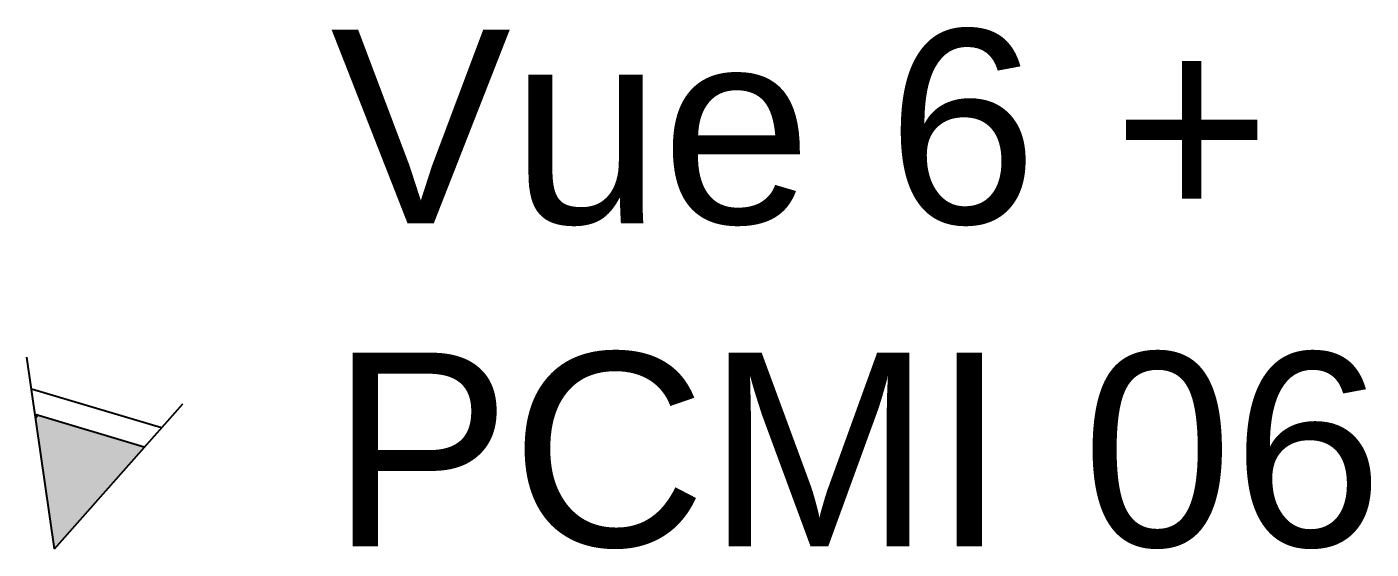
# Model space of a CAD drawing. Header units: millimetres. Extents: x 2532 to 2656, y 1725 to 1794.
# Drawn here: x 2599.84 to 2620.66, y 1725.43 to 1733.52 of the extents above; entities that cross this region are included whole.
import ezdxf

# ---------------------------------------------------------------- set-up
doc = ezdxf.new("R2010")
doc.units = ezdxf.units.MM
doc.layers.add('Vues', color=7, linetype='Continuous')
doc.styles.get("Standard").update_dxf_attribs({"font": 'arial.ttf'})

msp = doc.modelspace()

# ---------------------------------------------------------------- hatches: boundary and pattern name
at = {"layer": 'Vues', "true_color": 0x939598, "transparency": 33554508}
h = msp.add_hatch(dxfattribs=at)
h.set_pattern_fill('ANGLE', color=252, angle=-311.464)
h.set_pattern_definition([(48.53596, (2312.162, -1182.7615), (-5.23436, 4.625117), [5.08, -1.905]), (138.53596, (2312.162, -1182.7615), (-4.625117, -5.23436), [5.08, -1.905])])
h.paths.add_polyline_path([(2601.659, 1727.005), (2599.97, 1727.51), (2600.269, 1725.432)])
h = msp.add_hatch(color=252, dxfattribs=at)
h.dxf.hatch_style = 1
h.paths.add_polyline_path([(2601.659, 1727.005), (2599.97, 1727.51), (2600.269, 1725.432)])

# ---------------------------------------------------------------- linework, layer by layer
at = {"layer": 'Vues', "transparency": 33554636}
for p, q in [((2600.269, 1725.432), (2599.842, 1728.401)), ((2601.924, 1727.305), (2599.913, 1727.906)), ((2600.269, 1725.432), (2602.255, 1727.68)), ((2601.659, 1727.005), (2599.97, 1727.51))]:
    msp.add_line(p, q, dxfattribs=at)

# ---------------------------------------------------------------- texts
at = {"layer": 'Vues', "transparency": 33554636, "insert": (2604.543, 1733.471), "char_height": 3, "attachment_point": 1}
msp.add_mtext_dynamic_manual_height_columns('Vue 6 +\\PPCMI 06', width=19.42293, gutter_width=3.774, heights=[20.541], dxfattribs=at)

doc.saveas('drawing.dxf')
